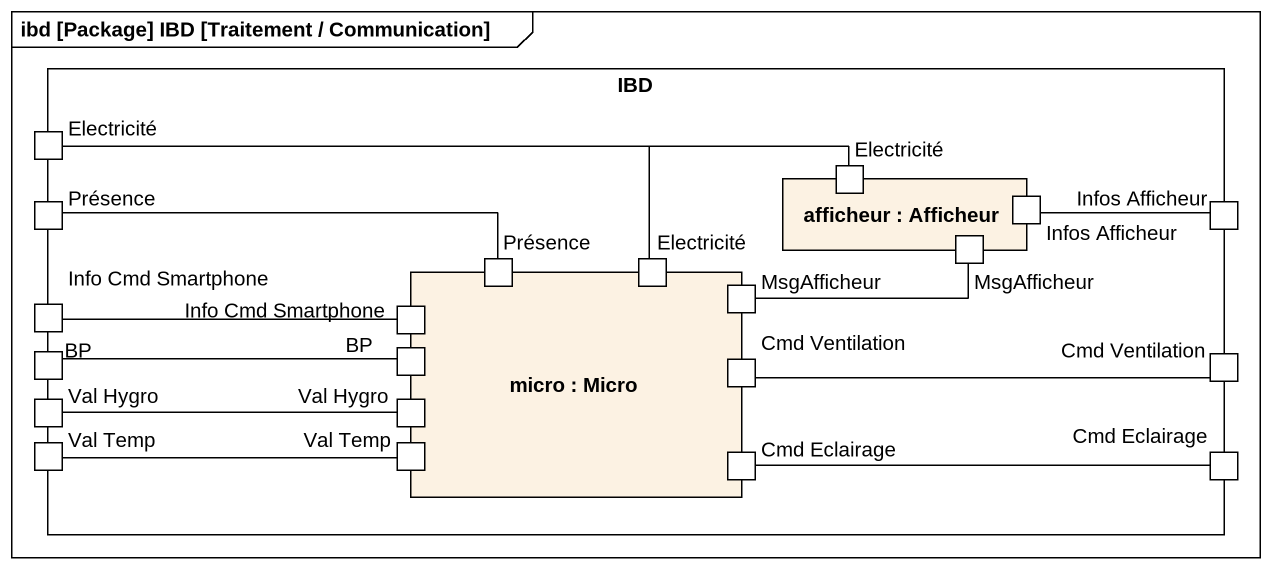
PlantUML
@startuml
mainframe ibd [Package] IBD [Traitement / Communication]
rectangle IBD {
  port Electricité
  rectangle "afficheur : Afficheur" as afficheur {
    port "Electricité" as Electricité_2
    port MsgAfficheur
    port "Infos Afficheur" as Infos_Afficheur
  }
  port Présence
  rectangle "micro : Micro" as micro {
    port "Présence" as Présence_2
    port "Electricité" as Electricité_3
    port "BP" as BP_2
    port "Info Cmd Smartphone" as Info_Cmd_Smartphone_2
    port "MsgAfficheur" as MsgAfficheur_2
    port "Val Hygro" as Val_Hygro_2
    port "Val Temp" as Val_Temp_2
    port "Cmd Ventilation" as Cmd_Ventilation_2
    port "Cmd Eclairage" as Cmd_Eclairage
  }
  port "Infos Afficheur" as Infos_Afficheur_2
  port BP
  port "Info Cmd Smartphone" as Info_Cmd_Smartphone
  port "Cmd Ventilation" as Cmd_Ventilation
  port "Val Temp" as Val_Temp
  port "Val Hygro" as Val_Hygro
  port "Cmd Eclairage" as Cmd_Eclairage_2
}
Electricité -right- Electricité_2
Electricité -right- Electricité_3
Présence -right- Présence_2
Infos_Afficheur_2 -left- Infos_Afficheur
BP -right- BP_2
Info_Cmd_Smartphone -right- Info_Cmd_Smartphone_2
MsgAfficheur_2 -right- MsgAfficheur
Cmd_Ventilation -left- Cmd_Ventilation_2
Val_Temp -right- Val_Temp_2
Val_Hygro -right- Val_Hygro_2
Cmd_Eclairage_2 -left- Cmd_Eclairage
@enduml
